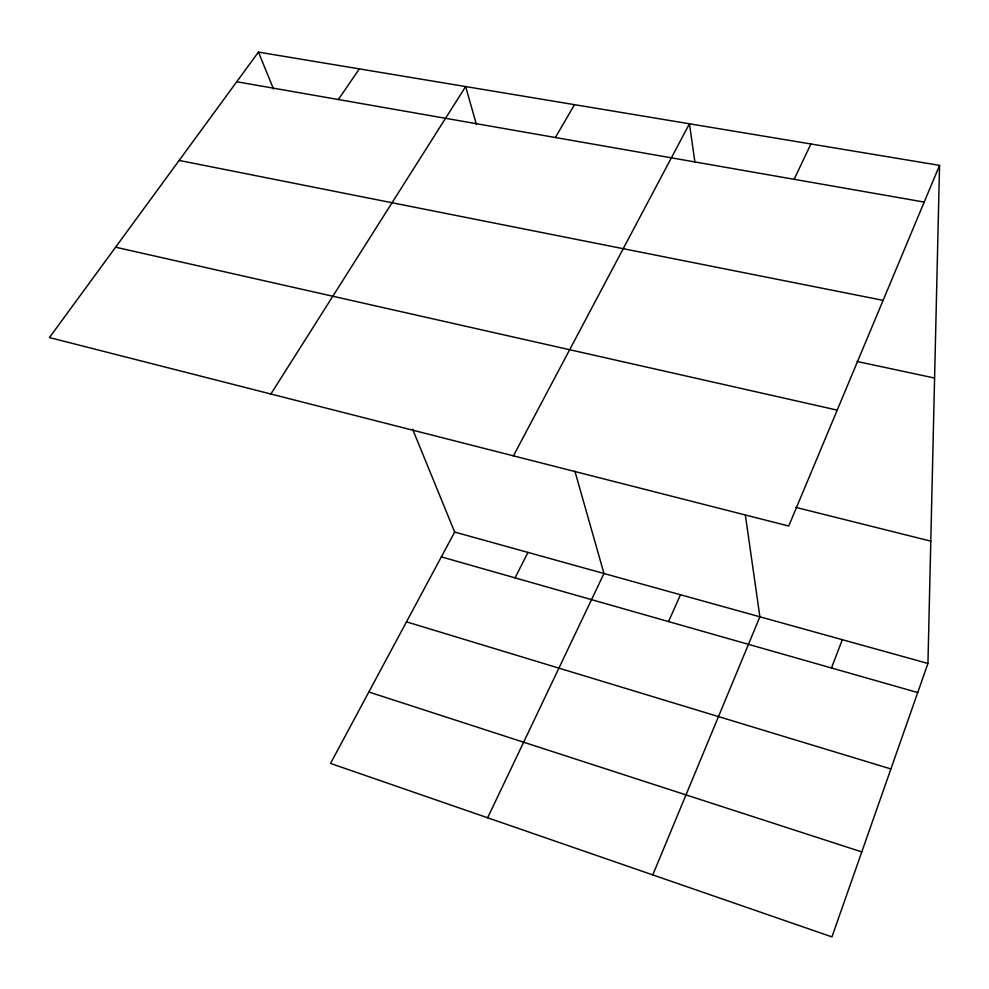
<?xml version="1.0" encoding="UTF-8"?>
<svg xmlns="http://www.w3.org/2000/svg" width="989" height="989" viewBox="0 0 989 989"><rect width="100%" height="100%" fill="white"/><g stroke="black" fill="none" stroke-linecap="round" stroke-linejoin="round"><path stroke-width="1.48" d="M412.623 429.226L454.668 532.057L330.524 763.421L831.947 936.892L927.942 663.458L939.55 165.373L258.45 52.108L49.45 337.558L788.728 526.037L939.55 165.373M831.465 667.971L842.307 639.685M652.777 874.906L759.886 616.802L745.385 515.269M668.539 621.574L680.494 594.76M487.639 817.779L603.97 573.509L574.893 471.147M794.13 179.306L810.918 143.974M515.059 577.873L527.953 552.406M513.415 455.855L689.432 123.773L694.896 161.998M555.373 137.52L574.51 104.673M270.887 394.018L465.646 86.562L476.414 124.49M338.349 99.53L359.316 68.884M236.754 81.753L924.196 202.077M179.145 160.428L883.103 300.347M857.055 361.479L934.593 378.058M115.614 247.201L837.201 410.126M795.873 507.382L930.785 541.144M454.668 532.057L927.942 663.458M441.354 556.881L917.73 692.547M406.491 621.846L890.904 768.947M368.848 692.003L861.778 851.912M258.45 52.108L273.52 88.985"/></g></svg>
